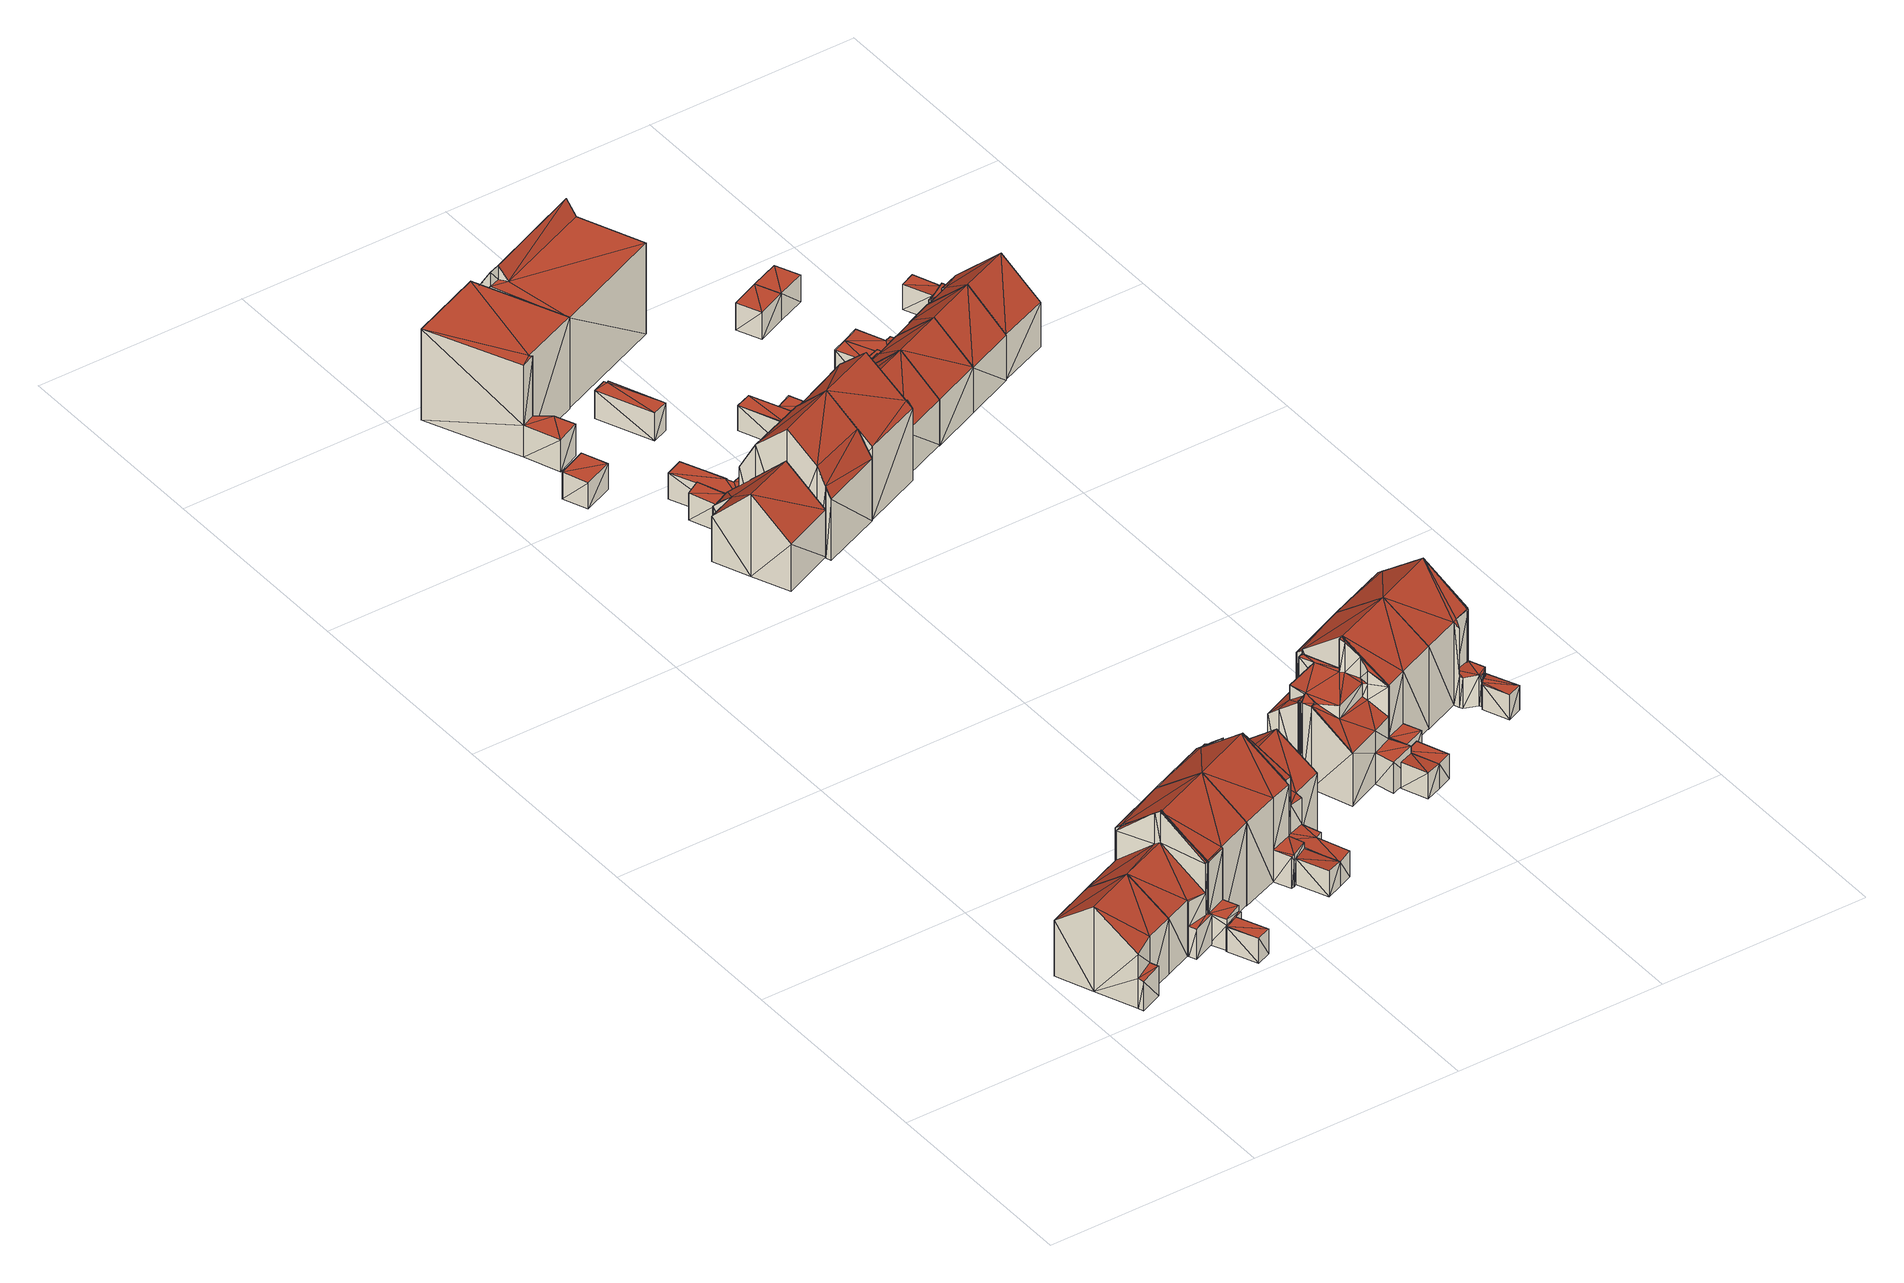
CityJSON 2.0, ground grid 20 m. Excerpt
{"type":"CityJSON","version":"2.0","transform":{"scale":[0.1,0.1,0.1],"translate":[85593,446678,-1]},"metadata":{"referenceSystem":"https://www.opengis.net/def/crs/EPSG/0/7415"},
"CityObjects":{
"building1":{"type":"Building","attributes":{"oorspronkelijk_bouwjaar":1948,"status":"Pand in gebruik","geconstateerd":false,"h_maaiveld":-0.291,"dak_type":"slanted","pw_datum":"2013-12-01","pw_actueel":"yes","pw_bron":"ahn3","reconstructie_methode":"tudelft3d-geoflow","versie_methode":"v21.03.1","kas_warenhuis":false,"ondergronds_type":"above ground","lod11_replace":false,"reconstruction_skipped":false},"geometry":[{"type":"Solid","lod":"2.2","boundaries":[[[[0,1,2]],[[3,2,4]],[[5,4,6]],[[4,2,6]],[[3,0,2]],[[7,0,3]],[[8,0,7]],[[9,7,3]],[[10,9,3]],[[11,0,12]],[[12,0,8]],[[13,4,14]],[[14,4,5]],[[15,6,2]],[[16,15,2]],[[12,8,7]],[[9,12,7]],[[10,3,17]],[[17,3,13]],[[13,3,4]],[[18,16,2]],[[18,2,19]],[[19,2,1]],[[19,1,0]],[[11,19,0]],[[17,13,16]],[[18,17,16]],[[14,5,6]],[[15,14,6]],[[14,15,13]],[[13,15,16]],[[10,11,9]],[[9,11,12]],[[19,11,18]],[[18,10,17]],[[18,11,10]]]],"semantics":{"surfaces":[{"type":"GroundSurface"},{"type":"WallSurface"},{"type":"RoofSurface"}],"values":[[0,0,0,0,0,0,0,1,1,1,1,1,1,1,1,1,1,1,1,1,1,1,1,1,1,1,1,1,1,2,2,2,2,2,2,2]]}}]},
"building2":{"type":"Building","attributes":{"oorspronkelijk_bouwjaar":1948,"status":"Pand in gebruik","geconstateerd":false,"h_maaiveld":-0.271,"dak_type":"slanted","pw_datum":"2013-12-01","pw_actueel":"yes","pw_bron":"ahn3","reconstructie_methode":"tudelft3d-geoflow","versie_methode":"v21.03.1","kas_warenhuis":false,"ondergronds_type":"above ground","lod11_replace":false,"reconstruction_skipped":false},"geometry":[{"type":"Solid","lod":"2.2","boundaries":[[[[8,20,0]],[[0,20,21]],[[21,20,22]],[[23,24,25]],[[23,25,26]],[[25,27,26]],[[0,21,28]],[[0,28,1]],[[24,28,25]],[[28,21,25]],[[29,24,30]],[[30,24,23]],[[31,26,27]],[[32,31,27]],[[33,27,34]],[[34,27,25]],[[34,25,21]],[[35,34,36]],[[36,34,21]],[[11,0,19]],[[19,0,1]],[[19,1,28]],[[37,19,28]],[[37,28,29]],[[38,37,29]],[[29,28,24]],[[39,32,33]],[[33,32,27]],[[38,29,40]],[[40,29,41]],[[42,43,44]],[[45,42,44]],[[46,40,39]],[[39,40,32]],[[32,40,41]],[[45,44,46]],[[46,44,40]],[[30,23,31]],[[31,23,26]],[[47,20,8]],[[12,47,8]],[[12,8,0]],[[11,12,0]],[[36,21,48]],[[48,21,22]],[[48,22,47]],[[49,48,47]],[[47,22,20]],[[49,47,43]],[[42,49,43]],[[35,36,45]],[[40,37,38]],[[19,37,11]],[[44,37,40]],[[44,11,37]],[[11,44,43]],[[12,43,47]],[[12,11,43]],[[41,31,32]],[[29,30,41]],[[41,30,31]],[[34,46,39]],[[33,34,39]],[[45,46,34]],[[35,45,34]],[[45,36,42]],[[42,48,49]],[[42,36,48]]]],"semantics":{"surfaces":[{"type":"GroundSurface"},{"type":"WallSurface"},{"type":"RoofSurface"}],"values":[[0,0,0,0,0,0,0,0,0,0,1,1,1,1,1,1,1,1,1,1,1,1,1,1,1,1,1,1,1,1,1,1,1,1,1,1,1,1,1,1,1,1,1,1,1,1,1,1,1,1,1,2,2,2,2,2,2,2,2,2,2,2,2,2,2,2,2,2]]}}]},
"building3":{"type":"Building","attributes":{"oorspronkelijk_bouwjaar":1948,"status":"Pand in gebruik","geconstateerd":false,"h_maaiveld":-0.426,"dak_type":"slanted","pw_datum":"2013-12-01","pw_actueel":"yes","pw_bron":"ahn3","reconstructie_methode":"tudelft3d-geoflow","versie_methode":"v21.03.1","kas_warenhuis":false,"ondergronds_type":"above ground","lod11_replace":false,"reconstruction_skipped":false},"geometry":[{"type":"Solid","lod":"2.2","boundaries":[[[[50,51,52]],[[53,54,51]],[[55,56,57]],[[57,52,58]],[[59,55,57]],[[58,60,57]],[[61,59,62]],[[56,50,52]],[[50,63,51]],[[59,57,64]],[[62,59,64]],[[57,56,52]],[[65,63,50]],[[63,53,51]],[[66,53,63]],[[67,53,66]],[[68,66,69]],[[67,66,68]],[[70,54,53]],[[71,70,53]],[[72,69,73]],[[73,69,66]],[[74,63,34]],[[34,63,65]],[[34,65,33]],[[33,65,50]],[[75,64,76]],[[76,64,57]],[[77,60,78]],[[78,60,58]],[[73,66,63]],[[74,73,63]],[[79,55,59]],[[80,79,59]],[[80,59,81]],[[81,59,61]],[[81,61,62]],[[82,81,62]],[[82,62,64]],[[75,82,64]],[[33,50,83]],[[84,33,83]],[[83,50,56]],[[85,86,87]],[[87,86,51]],[[51,86,52]],[[83,56,79]],[[88,83,79]],[[79,56,55]],[[89,78,86]],[[86,78,52]],[[52,78,58]],[[90,68,69]],[[72,90,69]],[[71,53,91]],[[91,53,67]],[[91,67,68]],[[90,91,68]],[[87,51,70]],[[70,51,54]],[[84,83,85]],[[85,83,86]],[[88,79,78]],[[89,88,78]],[[76,57,60]],[[77,76,60]],[[86,83,89]],[[89,83,88]],[[74,71,73]],[[73,91,90]],[[73,71,91]],[[73,90,72]],[[84,85,33]],[[71,87,70]],[[33,85,87]],[[33,74,34]],[[74,87,71]],[[33,87,74]],[[76,77,78]],[[76,78,79]],[[76,79,80]],[[75,76,80]],[[82,80,81]],[[75,80,82]]]],"semantics":{"surfaces":[{"type":"GroundSurface"},{"type":"WallSurface"},{"type":"RoofSurface"}],"values":[[0,0,0,0,0,0,0,0,0,0,0,0,0,0,0,0,0,0,1,1,1,1,1,1,1,1,1,1,1,1,1,1,1,1,1,1,1,1,1,1,1,1,1,1,1,1,1,1,1,1,1,1,1,1,1,1,1,1,1,1,1,1,1,1,1,1,2,2,2,2,2,2,2,2,2,2,2,2,2,2,2,2,2,2]]}}]},
"building4":{"type":"Building","attributes":{"oorspronkelijk_bouwjaar":1948,"status":"Pand in gebruik","geconstateerd":false,"h_maaiveld":-0.464,"dak_type":"slanted","pw_datum":"2013-12-01","pw_actueel":"yes","pw_bron":"ahn3","reconstructie_methode":"tudelft3d-geoflow","versie_methode":"v21.03.1","kas_warenhuis":false,"ondergronds_type":"above ground","lod11_replace":false,"reconstruction_skipped":false},"geometry":[{"type":"MultiSurface","lod":"2.2","boundaries":[[[92,93,94]],[[95,94,96]],[[97,92,94]],[[98,99,100]],[[101,98,102]],[[103,98,101]],[[99,104,100]],[[97,94,95]],[[98,105,102]],[[98,100,105]],[[106,95,100]],[[100,96,105]],[[95,96,100]],[[107,98,103]],[[108,107,103]],[[109,94,110]],[[110,94,93]],[[108,103,111]],[[111,103,101]],[[112,96,109]],[[109,96,94]],[[111,101,113]],[[113,101,102]],[[70,106,100]],[[114,70,100]],[[115,100,116]],[[116,100,104]],[[117,99,107]],[[107,99,98]],[[91,97,95]],[[71,91,95]],[[110,93,118]],[[118,93,92]],[[119,113,120]],[[120,113,105]],[[105,113,102]],[[118,92,91]],[[91,92,97]],[[116,104,117]],[[121,116,117]],[[117,104,99]],[[71,95,70]],[[70,95,106]],[[114,115,122]],[[122,115,120]],[[122,120,96]],[[112,122,96]],[[96,120,105]],[[121,117,119]],[[119,117,113]],[[70,114,71]],[[112,114,122]],[[112,71,114]],[[108,111,107]],[[107,113,117]],[[107,111,113]],[[71,112,109]],[[118,109,110]],[[91,71,109]],[[91,109,118]],[[120,121,119]],[[120,115,121]],[[115,116,121]]],"semantics":{"surfaces":[{"type":"GroundSurface"},{"type":"WallSurface"},{"type":"RoofSurface"}],"values":[0,0,0,0,0,0,0,0,0,0,0,0,0,1,1,1,1,1,1,1,1,1,1,1,1,1,1,1,1,1,1,1,1,1,1,1,1,1,1,1,1,1,1,1,1,1,1,1,1,1,2,2,2,2,2,2,2,2,2,2,2,2,2]}}]},
"building5":{"type":"Building","attributes":{"oorspronkelijk_bouwjaar":1948,"status":"Pand in gebruik","geconstateerd":false,"h_maaiveld":-0.47,"dak_type":"slanted","pw_datum":"2013-12-01","pw_actueel":"yes","pw_bron":"ahn3","reconstructie_methode":"tudelft3d-geoflow","versie_methode":"v21.03.1","kas_warenhuis":false,"ondergronds_type":"above ground","lod11_replace":false,"reconstruction_skipped":false},"geometry":[{"type":"Solid","lod":"2.2","boundaries":[[[[94,123,124]],[[123,125,126]],[[124,126,127]],[[126,125,128]],[[96,124,127]],[[129,127,130]],[[123,126,124]],[[96,127,129]],[[129,131,132]],[[96,129,132]],[[133,131,134]],[[132,131,133]],[[132,133,101]],[[135,101,133]],[[136,94,124]],[[137,109,136]],[[136,109,94]],[[138,128,139]],[[139,128,125]],[[140,141,142]],[[112,140,142]],[[112,142,143]],[[143,142,144]],[[144,142,96]],[[144,96,132]],[[145,146,147]],[[147,146,129]],[[129,146,131]],[[148,130,127]],[[149,148,127]],[[137,136,150]],[[150,136,151]],[[139,125,152]],[[152,125,123]],[[153,126,138]],[[138,126,128]],[[149,127,153]],[[153,127,126]],[[154,155,156]],[[156,155,157]],[[150,151,154]],[[154,151,155]],[[158,134,131]],[[146,158,131]],[[147,129,148]],[[148,129,130]],[[159,133,134]],[[158,159,134]],[[160,101,135]],[[161,160,135]],[[156,157,162]],[[162,157,152]],[[162,152,109]],[[109,152,94]],[[94,152,123]],[[144,132,160]],[[160,132,101]],[[161,135,133]],[[159,161,133]],[[136,124,96]],[[142,136,96]],[[163,164,146]],[[145,163,146]],[[165,163,141]],[[140,165,141]],[[143,144,163]],[[165,143,163]],[[163,144,164]],[[160,161,159]],[[146,159,158]],[[144,160,159]],[[164,159,146]],[[144,159,164]],[[154,156,109]],[[154,109,137]],[[109,156,162]],[[137,150,154]],[[139,152,153]],[[142,141,136]],[[151,141,149]],[[153,151,149]],[[139,153,138]],[[152,157,155]],[[152,155,153]],[[151,136,141]],[[155,151,153]],[[165,140,143]],[[143,140,112]],[[147,163,145]],[[149,147,148]],[[149,141,147]],[[147,141,163]]]],"semantics":{"surfaces":[{"type":"GroundSurface"},{"type":"WallSurface"},{"type":"RoofSurface"}],"values":[[0,0,0,0,0,0,0,0,0,0,0,0,0,0,1,1,1,1,1,1,1,1,1,1,1,1,1,1,1,1,1,1,1,1,1,1,1,1,1,1,1,1,1,1,1,1,1,1,1,1,1,1,1,1,1,1,1,1,1,1,1,1,1,1,1,1,1,1,2,2,2,2,2,2,2,2,2,2,2,2,2,2,2,2,2,2,2,2,2,2,2,2]]}}]},
"building6":{"type":"Building","attributes":{"oorspronkelijk_bouwjaar":1928,"status":"Pand in gebruik","geconstateerd":false,"h_maaiveld":-0.331,"dak_type":"single horizontal","pw_datum":"2013-12-01","pw_actueel":"yes","pw_bron":"ahn3","reconstructie_methode":"tudelft3d-geoflow","versie_methode":"v21.03.1","kas_warenhuis":false,"ondergronds_type":"above ground","lod11_replace":false,"reconstruction_skipped":false},"geometry":[{"type":"Solid","lod":"2.2","boundaries":[[[[166,167,168]],[[169,166,168]],[[170,167,166]],[[171,170,166]],[[172,169,173]],[[173,169,168]],[[171,166,172]],[[172,166,169]],[[173,168,167]],[[170,173,167]],[[173,170,171]],[[172,173,171]]]],"semantics":{"surfaces":[{"type":"GroundSurface"},{"type":"WallSurface"},{"type":"RoofSurface"}],"values":[[0,0,1,1,1,1,1,1,1,1,2,2]]}}]},
"building7":{"type":"Building","attributes":{"oorspronkelijk_bouwjaar":1935,"status":"Pand in gebruik","geconstateerd":false,"h_maaiveld":-0.386,"dak_type":"slanted","pw_datum":"2013-12-01","pw_actueel":"yes","pw_bron":"ahn3","reconstructie_methode":"tudelft3d-geoflow","versie_methode":"v21.03.1","kas_warenhuis":false,"ondergronds_type":"above ground","lod11_replace":false,"reconstruction_skipped":false},"geometry":[{"type":"Solid","lod":"2.2","boundaries":[[[[174,175,176]],[[177,178,179]],[[180,178,175]],[[176,178,181]],[[182,183,175]],[[182,175,174]],[[175,178,176]],[[180,179,178]],[[184,185,180]],[[185,179,180]],[[186,178,177]],[[187,186,177]],[[188,189,190]],[[190,189,176]],[[176,189,174]],[[190,176,181]],[[191,190,181]],[[191,181,178]],[[186,191,178]],[[187,177,179]],[[192,187,179]],[[193,180,194]],[[194,180,195]],[[195,180,175]],[[196,185,184]],[[197,196,184]],[[197,184,180]],[[193,197,180]],[[198,183,182]],[[199,198,182]],[[199,182,189]],[[189,182,174]],[[194,195,189]],[[188,194,189]],[[195,175,183]],[[198,195,183]],[[192,179,196]],[[196,179,185]],[[192,196,197]],[[193,192,197]],[[192,193,186]],[[187,192,186]],[[188,190,194]],[[190,186,194]],[[186,193,194]],[[191,186,190]],[[189,195,199]],[[199,195,198]]]],"semantics":{"surfaces":[{"type":"GroundSurface"},{"type":"WallSurface"},{"type":"RoofSurface"}],"values":[[0,0,0,0,0,0,0,0,0,0,1,1,1,1,1,1,1,1,1,1,1,1,1,1,1,1,1,1,1,1,1,1,1,1,1,1,1,1,2,2,2,2,2,2,2,2,2,2]]}}]},
"building8":{"type":"Building","attributes":{"oorspronkelijk_bouwjaar":1928,"status":"Pand in gebruik","geconstateerd":false,"h_maaiveld":-0.162,"dak_type":"multiple horizontal","pw_datum":"2013-12-01","pw_actueel":"yes","pw_bron":"ahn3","reconstructie_methode":"tudelft3d-geoflow","versie_methode":"v21.03.1","kas_warenhuis":false,"ondergronds_type":"above ground","lod11_replace":false,"reconstruction_skipped":false},"geometry":[{"type":"Solid","lod":"2.2","boundaries":[[[[200,201,202]],[[203,202,204]],[[203,200,202]],[[205,206,207]],[[206,204,207]],[[204,208,207]],[[204,202,208]],[[209,204,210]],[[210,204,206]],[[210,206,211]],[[211,206,205]],[[211,205,207]],[[212,211,207]],[[212,207,208]],[[213,212,208]],[[214,200,203]],[[215,214,203]],[[216,213,217]],[[217,213,202]],[[202,213,208]],[[217,202,218]],[[218,202,201]],[[209,203,204]],[[219,215,209]],[[209,215,203]],[[218,201,214]],[[214,201,200]],[[219,209,216]],[[216,209,213]],[[213,209,212]],[[212,210,211]],[[212,209,210]],[[219,216,217]],[[219,217,215]],[[214,217,218]],[[214,215,217]]]],"semantics":{"surfaces":[{"type":"GroundSurface"},{"type":"WallSurface"},{"type":"RoofSurface"}],"values":[[0,0,0,0,0,0,0,1,1,1,1,1,1,1,1,1,1,1,1,1,1,1,1,1,1,1,1,1,1,2,2,2,2,2,2,2]]}}]},
"building9":{"type":"Building","attributes":{"oorspronkelijk_bouwjaar":1935,"status":"Pand in gebruik","geconstateerd":false,"h_maaiveld":-0.377,"dak_type":"slanted","pw_datum":"2013-12-01","pw_actueel":"yes","pw_bron":"ahn3","reconstructie_methode":"tudelft3d-geoflow","versie_methode":"v21.03.1","kas_warenhuis":false,"ondergronds_type":"above ground","lod11_replace":false,"reconstruction_skipped":false},"geometry":[{"type":"Solid","lod":"2.2","boundaries":[[[[220,221,222]],[[223,184,224]],[[225,226,227]],[[220,228,229]],[[230,229,231]],[[220,222,228]],[[228,232,229]],[[222,226,228]],[[229,232,231]],[[226,233,228]],[[234,233,226]],[[225,235,226]],[[235,234,226]],[[236,234,235]],[[236,235,237]],[[236,237,184]],[[237,238,184]],[[238,224,184]],[[239,223,240]],[[240,223,224]],[[241,226,242]],[[243,241,242]],[[242,226,222]],[[244,221,245]],[[245,221,220]],[[245,220,246]],[[246,220,229]],[[246,229,230]],[[247,246,230]],[[248,236,249]],[[249,236,184]],[[249,184,239]],[[239,184,223]],[[250,235,251]],[[251,235,225]],[[252,232,228]],[[253,252,228]],[[247,230,254]],[[254,230,231]],[[255,234,248]],[[248,234,236]],[[256,237,235]],[[250,256,235]],[[257,253,233]],[[258,257,233]],[[233,253,228]],[[251,225,259]],[[259,225,227]],[[258,233,234]],[[255,258,234]],[[259,227,226]],[[241,259,226]],[[260,238,237]],[[256,260,237]],[[242,222,244]],[[244,222,221]],[[240,224,238]],[[260,240,238]],[[254,231,252]],[[252,231,232]],[[243,242,253]],[[257,243,253]],[[240,260,249]],[[239,240,249]],[[249,260,256]],[[248,249,256]],[[248,256,250]],[[255,248,250]],[[255,250,258]],[[258,250,251]],[[245,242,244]],[[252,246,254]],[[246,253,245]],[[245,253,242]],[[252,253,246]],[[254,246,247]],[[243,257,241]],[[241,258,251]],[[241,257,258]],[[241,251,259]]]],"semantics":{"surfaces":[{"type":"GroundSurface"},{"type":"WallSurface"},{"type":"RoofSurface"}],"values":[[0,0,0,0,0,0,0,0,0,0,0,0,0,0,0,0,0,0,1,1,1,1,1,1,1,1,1,1,1,1,1,1,1,1,1,1,1,1,1,1,1,1,1,1,1,1,1,1,1,1,1,1,1,1,1,1,1,1,1,1,1,1,2,2,2,2,2,2,2,2,2,2,2,2,2,2,2,2,2,2]]}}]},
"building10":{"type":"Building","attributes":{"oorspronkelijk_bouwjaar":1948,"status":"Pand in gebruik","geconstateerd":false,"h_maaiveld":-0.426,"dak_type":"slanted","pw_datum":"2013-12-01","pw_actueel":"yes","pw_bron":"ahn3","reconstructie_methode":"tudelft3d-geoflow","versie_methode":"v21.03.1","kas_warenhuis":false,"ondergronds_type":"above ground","lod11_replace":false,"reconstruction_skipped":false},"geometry":[{"type":"Solid","lod":"2.2","boundaries":[[[[261,262,263]],[[264,265,266]],[[267,265,268]],[[269,270,271]],[[272,261,263]],[[263,273,267]],[[272,263,267]],[[274,273,263]],[[275,276,270]],[[273,275,267]],[[275,270,269]],[[267,275,269]],[[267,269,265]],[[269,266,265]],[[277,278,269]],[[279,268,280]],[[281,279,280]],[[280,268,265]],[[282,264,266]],[[283,282,266]],[[284,267,268]],[[279,284,268]],[[281,280,285]],[[286,281,285]],[[287,261,272]],[[288,287,272]],[[289,290,278]],[[277,289,278]],[[291,292,293]],[[293,292,294]],[[295,296,297]],[[297,273,274]],[[297,296,273]],[[280,265,282]],[[282,265,264]],[[298,299,290]],[[289,298,290]],[[300,262,261]],[[287,300,261]],[[301,274,263]],[[302,297,301]],[[301,297,274]],[[303,304,305]],[[305,306,307]],[[305,304,306]],[[305,307,308]],[[308,307,288]],[[288,307,309]],[[310,311,304]],[[304,311,306]],[[312,313,303]],[[303,313,304]],[[293,294,312]],[[312,294,313]],[[284,288,267]],[[314,308,284]],[[267,288,272]],[[284,308,288]],[[315,270,316]],[[316,270,276]],[[316,276,317]],[[317,276,275]],[[318,319,320]],[[321,322,320]],[[319,318,310]],[[310,318,311]],[[286,285,298]],[[298,285,299]],[[314,284,291]],[[291,284,292]],[[302,301,309]],[[307,302,309]],[[322,321,295]],[[295,321,296]],[[301,263,300]],[[300,263,262]],[[283,266,269]],[[278,283,269]],[[277,269,323]],[[323,269,271]],[[323,271,315]],[[315,271,270]],[[317,275,296]],[[296,275,273]],[[308,314,312]],[[305,308,303]],[[303,308,312]],[[293,314,291]],[[312,314,293]],[[299,278,290]],[[283,278,299]],[[283,299,282]],[[280,299,285]],[[282,299,280]],[[295,320,322]],[[318,297,302]],[[295,318,320]],[[297,318,295]],[[302,306,318]],[[306,311,318]],[[307,306,302]],[[319,310,294]],[[316,317,315]],[[321,317,296]],[[298,289,286]],[[289,319,292]],[[321,289,317]],[[294,310,313]],[[292,319,294]],[[286,279,281]],[[313,310,304]],[[320,319,289]],[[292,286,289]],[[284,279,286]],[[317,289,315]],[[286,292,284]],[[320,289,321]],[[277,323,315]],[[289,277,315]],[[287,288,309]],[[300,287,301]],[[301,287,309]]]],"semantics":{"surfaces":[{"type":"GroundSurface"},{"type":"WallSurface"},{"type":"RoofSurface"}],"values":[[0,0,0,0,0,0,0,0,0,0,0,0,0,0,1,1,1,1,1,1,1,1,1,1,1,1,1,1,1,1,1,1,1,1,1,1,1,1,1,1,1,1,1,1,1,1,1,1,1,1,1,1,1,1,1,1,1,1,1,1,1,1,1,1,1,1,1,1,1,1,1,1,1,1,1,1,1,1,1,1,1,1,1,1,2,2,2,2,2,2,2,2,2,2,2,2,2,2,2,2,2,2,2,2,2,2,2,2,2,2,2,2,2,2,2,2,2,2,2,2,2,2]]}}]},
"building11":{"type":"Building","attributes":{"oorspronkelijk_bouwjaar":1928,"status":"Pand in gebruik","geconstateerd":false,"h_maaiveld":-0.295,"dak_type":"single horizontal","pw_datum":"2013-12-01","pw_actueel":"yes","pw_bron":"ahn3","reconstructie_methode":"tudelft3d-geoflow","versie_methode":"v21.03.1","kas_warenhuis":false,"ondergronds_type":"above ground","lod11_replace":false,"reconstruction_skipped":false},"geometry":[{"type":"Solid","lod":"2.2","boundaries":[[[[324,325,326]],[[327,326,328]],[[329,324,326]],[[329,326,327]],[[330,327,331]],[[331,327,328]],[[332,324,329]],[[333,332,329]],[[334,325,324]],[[332,334,324]],[[331,328,335]],[[335,328,326]],[[335,326,334]],[[334,326,325]],[[333,329,330]],[[330,329,327]],[[335,330,331]],[[332,335,334]],[[332,333,335]],[[335,333,330]]]],"semantics":{"surfaces":[{"type":"GroundSurface"},{"type":"WallSurface"},{"type":"RoofSurface"}],"values":[[0,0,0,0,1,1,1,1,1,1,1,1,1,1,1,1,2,2,2,2]]}}]},
"building12":{"type":"Building","attributes":{"oorspronkelijk_bouwjaar":1948,"status":"Pand in gebruik","geconstateerd":false,"h_maaiveld":-0.524,"dak_type":"single horizontal","pw_datum":"2013-12-01","pw_actueel":"yes","pw_bron":"ahn3","reconstructie_methode":"tudelft3d-geoflow","versie_methode":"v21.03.1","kas_warenhuis":false,"ondergronds_type":"above ground","lod11_replace":false,"reconstruction_skipped":false},"geometry":[{"type":"Solid","lod":"2.2","boundaries":[[[[336,337,338]],[[338,337,339]],[[340,336,341]],[[341,336,338]],[[342,339,337]],[[343,342,337]],[[343,337,336]],[[340,343,336]],[[341,338,342]],[[342,338,339]],[[341,342,343]],[[340,341,343]]]],"semantics":{"surfaces":[{"type":"GroundSurface"},{"type":"WallSurface"},{"type":"RoofSurface"}],"values":[[0,0,1,1,1,1,1,1,1,1,2,2]]}}]},
"building13":{"type":"Building","attributes":{"oorspronkelijk_bouwjaar":1948,"status":"Pand in gebruik","geconstateerd":false,"h_maaiveld":-0.508,"dak_type":"single horizontal","pw_datum":"2013-12-01","pw_actueel":"yes","pw_bron":"ahn3","reconstructie_methode":"tudelft3d-geoflow","versie_methode":"v21.03.1","kas_warenhuis":false,"ondergronds_type":"above ground","lod11_replace":false,"reconstruction_skipped":false},"geometry":[{"type":"Solid","lod":"2.2","boundaries":[[[[339,344,345]],[[345,344,346]],[[347,344,342]],[[342,344,339]],[[348,345,346]],[[349,348,346]],[[349,346,347]],[[347,346,344]],[[342,339,345]],[[348,342,345]],[[342,348,347]],[[347,348,349]]]],"semantics":{"surfaces":[{"type":"GroundSurface"},{"type":"WallSurface"},{"type":"RoofSurface"}],"values":[[0,0,1,1,1,1,1,1,1,1,2,2]]}}]},
"building14":{"type":"Building","attributes":{"oorspronkelijk_bouwjaar":1948,"status":"Pand in gebruik","geconstateerd":false,"h_maaiveld":-0.329,"dak_type":"slanted","pw_datum":"2013-12-01","pw_actueel":"yes","pw_bron":"ahn3","reconstructie_methode":"tudelft3d-geoflow","versie_methode":"v21.03.1","kas_warenhuis":false,"ondergronds_type":"above ground","lod11_replace":false,"reconstruction_skipped":false},"geometry":[{"type":"Solid","lod":"2.2","boundaries":[[[[350,351,352]],[[353,354,355]],[[356,350,352]],[[357,354,353]],[[358,359,353]],[[358,353,360]],[[357,353,359]],[[352,351,354]],[[357,352,354]],[[361,356,362]],[[362,356,352]],[[363,360,364]],[[364,360,353]],[[365,355,354]],[[366,365,354]],[[367,359,358]],[[368,367,358]],[[362,352,357]],[[369,362,357]],[[369,357,370]],[[370,357,367]],[[367,357,359]],[[371,364,353]],[[372,351,373]],[[373,351,350]],[[371,353,355]],[[365,371,355]],[[370,367,371]],[[371,367,364]],[[368,358,363]],[[363,358,360]],[[373,350,356]],[[361,373,356]],[[366,354,372]],[[372,354,351]],[[368,363,367]],[[367,363,364]],[[366,372,362]],[[369,366,362]],[[361,362,373]],[[362,372,373]],[[366,371,365]],[[369,370,371]],[[369,371,366]]]],"semantics":{"surfaces":[{"type":"GroundSurface"},{"type":"WallSurface"},{"type":"RoofSurface"}],"values":[[0,0,0,0,0,0,0,0,0,1,1,1,1,1,1,1,1,1,1,1,1,1,1,1,1,1,1,1,1,1,1,1,1,1,1,2,2,2,2,2,2,2,2,2]]}}]},
"building15":{"type":"Building","attributes":{"oorspronkelijk_bouwjaar":1933,"status":"Pand in gebruik","geconstateerd":false,"h_maaiveld":-0.069,"dak_type":"slanted","pw_datum":"2013-12-01","pw_actueel":"yes","pw_bron":"ahn3","reconstructie_methode":"tudelft3d-geoflow","versie_methode":"v21.03.1","kas_warenhuis":false,"ondergronds_type":"above ground","lod11_replace":false,"reconstruction_skipped":false},"geometry":[{"type":"Solid","lod":"2.2","boundaries":[[[[374,375,376]],[[376,377,378]],[[376,375,377]],[[379,378,380]],[[376,378,379]],[[381,376,382]],[[382,376,379]],[[383,384,385]],[[386,378,377]],[[387,386,377]],[[388,380,378]],[[386,388,378]],[[389,374,376]],[[390,389,381]],[[381,389,376]],[[387,377,391]],[[391,377,375]],[[390,381,384]],[[383,390,384]],[[382,379,380]],[[388,382,380]],[[391,375,389]],[[389,375,374]],[[385,386,387]],[[383,385,387]],[[384,381,385]],[[385,382,388]],[[385,381,382]],[[385,388,386]],[[387,391,383]],[[383,389,390]],[[383,391,389]]]],"semantics":{"surfaces":[{"type":"GroundSurface"},{"type":"WallSurface"},{"type":"RoofSurface"}],"values":[[0,0,0,0,0,1,1,1,1,1,1,1,1,1,1,1,1,1,1,1,1,1,1,2,2,2,2,2,2,2,2,2]]}}]},
"building16":{"type":"Building","attributes":{"oorspronkelijk_bouwjaar":1935,"status":"Pand in gebruik","geconstateerd":false,"h_maaiveld":-0.285,"dak_type":"slanted","pw_datum":"2013-12-01","pw_actueel":"yes","pw_bron":"ahn3","reconstructie_methode":"tudelft3d-geoflow","versie_methode":"v21.03.1","kas_warenhuis":false,"ondergronds_type":"above ground","lod11_replace":false,"reconstruction_skipped":false},"geometry":[{"type":"Solid","lod":"2.2","boundaries":[[[[392,393,394]],[[395,393,392]],[[396,392,397]],[[397,392,398]],[[399,398,400]],[[397,398,399]],[[396,401,392]],[[397,402,403]],[[402,404,405]],[[402,405,403]],[[399,402,397]],[[401,395,392]],[[406,395,401]],[[407,395,406]],[[408,406,409]],[[407,406,408]],[[410,409,406]],[[411,410,406]],[[412,404,413]],[[413,404,402]],[[413,402,399]],[[414,413,399]],[[250,395,415]],[[415,395,407]],[[416,397,417]],[[417,397,403]],[[418,393,395]],[[250,418,395]],[[419,401,420]],[[420,401,396]],[[420,396,421]],[[421,396,416]],[[416,396,397]],[[422,405,404]],[[412,422,404]],[[414,399,400]],[[423,414,400]],[[423,400,398]],[[424,423,398]],[[425,424,426]],[[426,424,392]],[[392,424,398]],[[421,416,424]],[[425,421,424]],[[427,408,409]],[[410,427,409]],[[411,406,401]],[[419,411,401]],[[415,407,427]],[[427,407,408]],[[417,403,405]],[[422,417,405]],[[426,392,428]],[[428,392,394]],[[428,394,393]],[[418,428,393]],[[411,427,410]],[[250,411,419]],[[250,415,411]],[[411,415,427]],[[428,418,426]],[[426,420,421]],[[426,418,420]],[[426,421,425]],[[424,416,414]],[[423,424,414]],[[422,412,413]],[[413,416,417]],[[422,413,417]],[[414,416,413]],[[419,420,250]],[[250,420,418]]]],"semantics":{"surfaces":[{"type":"GroundSurface"},{"type":"WallSurface"},{"type":"RoofSurface"}],"values":[[0,0,0,0,0,0,0,0,0,0,0,0,0,0,0,0,1,1,1,1,1,1,1,1,1,1,1,1,1,1,1,1,1,1,1,1,1,1,1,1,1,1,1,1,1,1,1,1,1,1,1,1,1,1,1,1,2,2,2,2,2,2,2,2,2,2,2,2,2,2,2,2]]}}]},
"building17":{"type":"Building","attributes":{"oorspronkelijk_bouwjaar":1935,"status":"Pand in gebruik","geconstateerd":false,"h_maaiveld":-0.247,"dak_type":"slanted","pw_datum":"2013-12-01","pw_actueel":"yes","pw_bron":"ahn3","reconstructie_methode":"tudelft3d-geoflow","versie_methode":"v21.03.1","kas_warenhuis":false,"ondergronds_type":"above ground","lod11_replace":false,"reconstruction_skipped":false},"geometry":[{"type":"Solid","lod":"2.2","boundaries":[[[[429,430,431]],[[429,431,432]],[[433,434,435]],[[429,432,436]],[[437,432,438]],[[436,432,437]],[[439,429,436]],[[433,429,439]],[[440,435,434]],[[429,441,442]],[[441,429,433]],[[435,441,433]],[[443,430,429]],[[444,443,429]],[[444,429,445]],[[445,429,442]],[[445,442,441]],[[446,445,441]],[[446,441,447]],[[447,441,435]],[[448,436,449]],[[449,436,437]],[[450,438,432]],[[451,450,432]],[[452,439,436]],[[448,452,436]],[[451,432,453]],[[454,451,453]],[[453,432,431]],[[449,437,438]],[[450,449,438]],[[455,433,439]],[[456,455,452]],[[452,455,439]],[[454,453,457]],[[456,452,457]],[[453,431,443]],[[443,431,430]],[[455,434,433]],[[458,459,455]],[[455,459,434]],[[460,447,461]],[[461,447,440]],[[440,447,435]],[[461,440,459]],[[459,440,434]],[[458,455,460]],[[460,455,447]],[[449,450,451]],[[448,449,451]],[[454,457,451]],[[451,457,448]],[[448,457,452]],[[458,460,459]],[[459,460,461]],[[447,455,446]],[[456,457,444]],[[443,444,453]],[[444,455,456]],[[453,444,457]],[[445,446,444]],[[446,455,444]]]],"semantics":{"surfaces":[{"type":"GroundSurface"},{"type":"WallSurface"},{"type":"RoofSurface"}],"values":[[0,0,0,0,0,0,0,0,0,0,0,0,1,1,1,1,1,1,1,1,1,1,1,1,1,1,1,1,1,1,1,1,1,1,1,1,1,1,1,1,1,1,1,1,1,1,1,1,2,2,2,2,2,2,2,2,2,2,2,2,2,2]]}}]},
"building18":{"type":"Building","attributes":{"oorspronkelijk_bouwjaar":1948,"status":"Pand in gebruik","geconstateerd":false,"h_maaiveld":-0.381,"dak_type":"slanted","pw_datum":"2013-12-01","pw_actueel":"yes","pw_bron":"ahn3","reconstructie_methode":"tudelft3d-geoflow","versie_methode":"v21.03.1","kas_warenhuis":false,"ondergronds_type":"above ground","lod11_replace":false,"reconstruction_skipped":false},"geometry":[{"type":"Solid","lod":"2.2","boundaries":[[[[462,463,464]],[[465,462,466]],[[465,467,462]],[[462,467,463]],[[468,466,469]],[[470,471,472]],[[473,474,470]],[[475,476,477]],[[476,478,477]],[[479,480,475]],[[474,471,470]],[[465,472,481]],[[475,477,479]],[[479,482,474]],[[479,477,482]],[[479,474,473]],[[474,483,471]],[[468,470,472]],[[472,465,466]],[[468,472,466]],[[484,479,485]],[[485,479,473]],[[486,462,464]],[[487,486,464]],[[488,466,486]],[[486,466,462]],[[489,472,490]],[[491,489,490]],[[490,472,471]],[[492,469,466]],[[488,492,466]],[[491,490,493]],[[494,491,493]],[[495,463,372]],[[372,463,467]],[[496,468,469]],[[492,496,469]],[[497,474,498]],[[499,497,498]],[[498,474,482]],[[372,467,465]],[[366,372,465]],[[487,464,495]],[[495,464,463]],[[365,481,472]],[[489,365,472]],[[490,471,500]],[[500,471,483]],[[500,483,497]],[[497,483,474]],[[498,482,477]],[[501,498,477]],[[501,477,478]],[[502,501,478]],[[499,498,503]],[[503,498,504]],[[503,504,505]],[[505,504,485]],[[505,485,506]],[[506,485,470]],[[470,485,473]],[[507,480,479]],[[484,507,479]],[[508,475,507]],[[507,475,480]],[[366,465,365]],[[365,465,481]],[[494,493,509]],[[509,493,506]],[[509,506,496]],[[496,506,468]],[[468,506,470]],[[510,476,508]],[[508,476,475]],[[502,478,476]],[[510,502,476]],[[366,488,486]],[[495,486,487]],[[372,366,486]],[[372,486,495]],[[504,507,484]],[[504,484,485]],[[504,508,507]],[[501,508,504]],[[510,508,501]],[[510,501,502]],[[501,504,498]],[[499,503,497]],[[497,505,506]],[[497,503,505]],[[500,493,490]],[[497,506,493]],[[500,497,493]],[[492,488,496]],[[491,494,489]],[[489,494,488]],[[489,366,365]],[[496,494,509]],[[488,494,496]],[[366,489,488]]]],"semantics":{"surfaces":[{"type":"GroundSurface"},{"type":"WallSurface"},{"type":"RoofSurface"}],"values":[[0,0,0,0,0,0,0,0,0,0,0,0,0,0,0,0,0,0,0,0,1,1,1,1,1,1,1,1,1,1,1,1,1,1,1,1,1,1,1,1,1,1,1,1,1,1,1,1,1,1,1,1,1,1,1,1,1,1,1,1,1,1,1,1,1,1,1,1,1,1,1,1,1,1,1,1,2,2,2,2,2,2,2,2,2,2,2,2,2,2,2,2,2,2,2,2,2,2,2,2]]}}]},
"building19":{"type":"Building","attributes":{"oorspronkelijk_bouwjaar":1935,"status":"Pand in gebruik","geconstateerd":false,"h_maaiveld":-0.283,"dak_type":"slanted","pw_datum":"2013-12-01","pw_actueel":"yes","pw_bron":"ahn3","reconstructie_methode":"tudelft3d-geoflow","versie_methode":"v21.03.1","kas_warenhuis":false,"ondergronds_type":"above ground","lod11_replace":false,"reconstruction_skipped":false},"geometry":[{"type":"MultiSurface","lod":"2.2","boundaries":[[[511,512,513]],[[514,515,516]],[[517,518,512]],[[519,515,513]],[[520,518,517]],[[517,511,521]],[[520,517,522]],[[517,512,511]],[[512,523,513]],[[523,519,513]],[[519,516,515]],[[524,516,519]],[[525,516,524]],[[526,513,527]],[[527,513,515]],[[528,520,522]],[[529,528,522]],[[530,519,531]],[[532,530,531]],[[531,519,523]],[[450,525,533]],[[533,525,524]],[[534,517,535]],[[535,517,521]],[[535,521,536]],[[536,521,511]],[[537,512,518]],[[538,539,537]],[[537,539,512]],[[540,514,516]],[[451,540,516]],[[532,531,541]],[[542,532,541]],[[531,523,539]],[[539,523,512]],[[538,537,534]],[[534,537,543]],[[529,522,517]],[[543,529,517]],[[537,518,528]],[[528,518,520]],[[533,524,519]],[[530,533,519]],[[544,527,540]],[[540,527,514]],[[514,527,515]],[[542,541,544]],[[544,541,527]],[[536,511,513]],[[526,536,513]],[[451,516,450]],[[450,516,525]],[[451,450,533]],[[530,451,533]],[[542,530,532]],[[540,542,544]],[[540,451,542]],[[542,451,530]],[[537,528,543]],[[543,528,529]],[[539,536,526]],[[541,526,527]],[[531,539,526]],[[531,526,541]],[[538,534,539]],[[539,534,536]],[[536,534,535]]],"semantics":{"surfaces":[{"type":"GroundSurface"},{"type":"WallSurface"},{"type":"RoofSurface"}],"values":[0,0,0,0,0,0,0,0,0,0,0,0,0,1,1,1,1,1,1,1,1,1,1,1,1,1,1,1,1,1,1,1,1,1,1,1,1,1,1,1,1,1,1,1,1,1,1,1,1,1,1,1,2,2,2,2,2,2,2,2,2,2,2,2,2,2,2]}}]},
"building20":{"type":"Building","attributes":{"oorspronkelijk_bouwjaar":1928,"status":"Pand in gebruik","geconstateerd":false,"h_maaiveld":-0.325,"dak_type":"single horizontal","pw_datum":"2013-12-01","pw_actueel":"yes","pw_bron":"ahn3","reconstructie_methode":"tudelft3d-geoflow","versie_methode":"v21.03.1","kas_warenhuis":false,"ondergronds_type":"above ground","lod11_replace":false,"reconstruction_skipped":false},"geometry":[{"type":"Solid","lod":"2.2","boundaries":[[[[545,546,547]],[[548,545,547]],[[549,547,546]],[[550,549,546]],[[550,546,551]],[[551,546,545]],[[551,545,552]],[[552,545,548]],[[552,548,547]],[[549,552,547]],[[552,549,551]],[[551,549,550]]]],"semantics":{"surfaces":[{"type":"GroundSurface"},{"type":"WallSurface"},{"type":"RoofSurface"}],"values":[[0,0,1,1,1,1,1,1,1,1,2,2]]}}]},
"building21":{"type":"Building","attributes":{"oorspronkelijk_bouwjaar":1928,"status":"Pand in gebruik","geconstateerd":false,"h_maaiveld":-0.319,"dak_type":"single horizontal","pw_datum":"2013-12-01","pw_actueel":"yes","pw_bron":"ahn3","reconstructie_methode":"tudelft3d-geoflow","versie_methode":"v21.03.1","kas_warenhuis":false,"ondergronds_type":"above ground","lod11_replace":false,"reconstruction_skipped":false},"geometry":[{"type":"Solid","lod":"2.2","boundaries":[[[[547,553,548]],[[548,553,554]],[[555,554,553]],[[556,555,553]],[[549,547,552]],[[552,547,548]],[[556,553,549]],[[549,553,547]],[[552,548,554]],[[555,552,554]],[[549,552,556]],[[556,552,555]]]],"semantics":{"surfaces":[{"type":"GroundSurface"},{"type":"WallSurface"},{"type":"RoofSurface"}],"values":[[0,0,1,1,1,1,1,1,1,1,2,2]]}}]},
"building22":{"type":"Building","attributes":{"oorspronkelijk_bouwjaar":1935,"status":"Pand in gebruik","geconstateerd":false,"h_maaiveld":-0.272,"dak_type":"slanted","pw_datum":"2013-12-01","pw_actueel":"yes","pw_bron":"ahn3","reconstructie_methode":"tudelft3d-geoflow","versie_methode":"v21.03.1","kas_warenhuis":false,"ondergronds_type":"above ground","lod11_replace":false,"reconstruction_skipped":false},"geometry":[{"type":"Solid","lod":"2.2","boundaries":[[[[520,557,558]],[[559,558,560]],[[512,520,558]],[[561,562,519]],[[512,558,559]],[[512,559,562]],[[524,519,563]],[[563,564,565]],[[519,564,563]],[[524,563,566]],[[519,562,564]],[[512,562,561]],[[567,564,562]],[[568,567,562]],[[569,560,570]],[[570,560,558]],[[570,558,571]],[[571,558,557]],[[571,557,528]],[[528,557,520]],[[567,565,564]],[[572,573,567]],[[567,573,565]],[[539,574,575]],[[575,574,561]],[[561,574,512]],[[528,520,512]],[[574,528,512]],[[576,559,569]],[[569,559,560]],[[577,576,539]],[[539,576,574]],[[578,563,573]],[[573,563,565]],[[568,562,576]],[[577,568,576]],[[576,562,559]],[[579,524,566]],[[580,579,566]],[[530,519,579]],[[579,519,524]],[[580,566,563]],[[578,580,563]],[[572,567,581]],[[582,572,581]],[[583,575,530]],[[530,575,519]],[[519,575,561]],[[582,581,575]],[[583,582,575]],[[570,576,569]],[[528,570,571]],[[528,574,570]],[[570,574,576]],[[580,578,579]],[[579,578,530]],[[582,583,530]],[[582,530,578]],[[582,573,572]],[[582,578,573]],[[568,581,567]],[[539,568,577]],[[539,575,568]],[[568,575,581]]]],"semantics":{"surfaces":[{"type":"GroundSurface"},{"type":"WallSurface"},{"type":"RoofSurface"}],"values":[[0,0,0,0,0,0,0,0,0,0,0,0,1,1,1,1,1,1,1,1,1,1,1,1,1,1,1,1,1,1,1,1,1,1,1,1,1,1,1,1,1,1,1,1,1,1,1,1,1,1,2,2,2,2,2,2,2,2,2,2,2,2,2,2]]}}]},
"building23":{"type":"Building","attributes":{"oorspronkelijk_bouwjaar":1935,"status":"Pand in gebruik","geconstateerd":false,"h_maaiveld":-0.243,"dak_type":"slanted","pw_datum":"2013-12-01","pw_actueel":"yes","pw_bron":"ahn3","reconstructie_methode":"tudelft3d-geoflow","versie_methode":"v21.03.1","kas_warenhuis":false,"ondergronds_type":"above ground","lod11_replace":false,"reconstruction_skipped":false},"geometry":[{"type":"Solid","lod":"2.2","boundaries":[[[[584,585,586]],[[587,588,589]],[[590,588,591]],[[591,588,592]],[[593,594,586]],[[595,592,596]],[[592,588,596]],[[591,594,590]],[[597,594,591]],[[584,586,597]],[[594,597,586]],[[589,588,590]],[[598,599,600]],[[600,599,594]],[[594,599,590]],[[601,588,587]],[[602,601,587]],[[602,587,603]],[[603,587,589]],[[600,594,593]],[[604,600,593]],[[605,585,606]],[[606,585,584]],[[606,584,597]],[[607,606,597]],[[608,596,601]],[[601,596,588]],[[609,592,595]],[[610,609,595]],[[611,603,599]],[[599,603,590]],[[590,603,589]],[[604,593,586]],[[578,604,586]],[[607,597,612]],[[612,597,613]],[[613,597,591]],[[610,595,596]],[[608,610,596]],[[614,609,603]],[[611,614,603]],[[612,613,599]],[[598,612,599]],[[613,591,609]],[[614,613,609]],[[609,591,592]],[[578,586,605]],[[605,586,585]],[[606,607,605]],[[605,607,578]],[[603,609,601]],[[608,609,610]],[[601,609,608]],[[603,601,602]],[[578,607,600]],[[604,578,600]],[[598,600,612]],[[600,607,612]],[[599,613,611]],[[611,613,614]]]],"semantics":{"surfaces":[{"type":"GroundSurface"},{"type":"WallSurface"},{"type":"RoofSurface"}],"values":[[0,0,0,0,0,0,0,0,0,0,0,0,1,1,1,1,1,1,1,1,1,1,1,1,1,1,1,1,1,1,1,1,1,1,1,1,1,1,1,1,1,1,1,1,1,1,1,1,2,2,2,2,2,2,2,2,2,2,2,2]]}}]}
},
"vertices":[
[69,73,7],[84,37,7],[58,26,7],[22,53,7],[38,14,7],[40,9,7],[61,18,7],[8,88,7],[55,108,7],[8,88,63],[22,53,92],[69,73,92],[55,108,63],[38,14,37],[40,9,36],[61,18,37],[58,26,37],[38,14,61],[58,26,63],[84,37,63],
[95,125,7],[116,92,7],[102,128,7],[114,40,7],[111,47,7],[133,53,7],[136,50,7],[134,53,7],[110,48,7],[111,47,37],[114,40,37],[136,50,37],[134,53,37],[134,53,89],[133,53,89],[116,92,124],[116,92,123],[110,48,63],[111,47,62],[134,53,88],[131,52,59],[131,52,37],[113,97,119],[113,97,88],[115,92,92],[115,92,123],[131,52,88],[95,125,63],[102,128,92],[95,125,92],
[134,53,6],[154,62,6],[154,61,6],[173,116,6],[189,77,6],[141,37,6],[134,52,6],[154,42,6],[160,47,6],[141,36,6],[161,45,6],[140,36,6],[152,8,6],[116,92,6],[166,14,6],[133,53,6],[102,128,6],[156,156,6],[99,132,6],[101,127,6],[189,77,89],[173,116,122],[101,127,93],[102,128,93],[116,92,122],[166,14,31],[154,42,31],[161,45,31],[160,47,31],[141,37,31],[141,36,31],[140,36,31],[152,8,31],[134,52,37],[134,52,88],[154,61,88],[154,61,37],[154,62,89],[141,37,37],[160,47,37],[99,132,89],[156,156,89],
[213,180,5],[215,176,5],[214,175,5],[173,116,5],[229,140,5],[156,156,5],[238,78,5],[235,76,5],[225,91,5],[265,55,5],[252,86,5],[250,49,5],[232,75,5],[246,99,5],[189,77,5],[238,78,31],[250,49,31],[214,175,93],[215,176,93],[265,55,30],[229,140,122],[252,86,30],[225,91,89],[225,91,37],[232,75,37],[235,76,31],[213,180,89],[252,86,36],[246,99,37],[235,76,37],[246,99,88],
[219,177,5],[222,157,5],[264,196,5],[267,186,5],[278,161,5],[268,186,5],[264,114,5],[293,126,5],[266,109,5],[245,102,5],[267,90,5],[273,92,5],[279,61,5],[222,157,78],[222,157,109],[268,186,71],[264,196,63],[230,140,122],[230,140,92],[229,140,92],[245,102,91],[245,102,32],[266,109,60],[266,109,34],[264,114,63],[293,126,63],[278,161,92],[225,160,107],[225,160,77],[219,177,63],[267,186,71],[220,168,100],[220,168,70],[219,172,96],[219,172,66],[273,92,33],[267,90,32],[265,55,29],[279,61,31],[219,177,93],[252,105,61],[252,105,33],[252,105,90],
[54,833,7],[81,845,7],[91,822,7],[63,810,7],[81,845,34],[54,833,34],[63,810,33],[91,822,33],
[131,728,6],[146,735,6],[132,727,6],[104,697,6],[132,709,6],[118,663,6],[167,683,6],[125,725,6],[121,753,6],[135,761,6],[182,649,6],[133,628,6],[132,709,51],[104,697,51],[131,728,34],[131,728,32],[132,727,35],[125,725,35],[118,663,88],[167,683,88],[146,735,34],[146,735,32],[133,628,53],[182,649,53],[135,761,33],[121,753,33],
[91,1012,8],[127,926,8],[71,903,8],[22,983,8],[60,895,8],[95,872,8],[73,862,8],[87,891,8],[73,901,8],[60,895,40],[73,862,40],[95,872,40],[87,891,40],[73,901,40],[91,1012,99],[22,983,99],[73,901,100],[71,903,100],[127,926,100],[60,895,100],
[159,744,6],[167,747,6],[171,738,6],[181,648,6],[183,643,6],[213,733,6],[173,732,6],[207,747,6],[150,724,6],[156,751,6],[157,751,6],[140,792,6],[124,785,6],[156,710,6],[168,683,6],[224,707,6],[179,657,6],[235,680,6],[240,667,6],[181,648,77],[183,643,67],[173,732,67],[171,738,33],[171,738,57],[167,747,33],[159,744,33],[156,751,33],[157,751,33],[179,657,93],[182,649,77],[224,707,119],[213,733,92],[124,785,32],[150,724,33],[140,792,32],[168,683,119],[235,680,92],[150,724,64],[156,710,92],[207,747,67],[240,667,68],
[395,140,6],[371,130,6],[366,149,6],[306,213,6],[350,232,6],[310,203,6],[369,199,6],[355,234,6],[318,186,6],[318,183,6],[317,186,6],[387,159,6],[321,173,6],[334,135,6],[318,182,6],[317,183,6],[318,186,88],[318,186,86],[355,234,89],[350,232,63],[350,232,89],[306,213,63],[310,203,72],[369,199,89],[356,219,75],[356,219,89],[395,140,37],[387,159,37],[328,191,88],[328,191,86],[365,197,122],[365,197,89],[368,194,119],[368,194,89],[321,173,89],[321,173,88],[334,135,59],[323,206,89],[323,206,74],[371,130,37],[366,149,37],[366,149,59],[375,172,101],[375,172,88],[386,158,89],[375,172,72],[386,158,59],[387,159,89],[386,158,37],[372,175,88],[372,175,75],[375,182,109],[375,182,88],[369,199,122],[318,183,88],[317,183,88],[318,182,88],[340,161,75],[340,161,88],[327,174,88],[326,175,88],[326,175,89],[317,186,88],
[137,905,7],[150,911,7],[151,908,7],[174,859,7],[153,909,7],[159,853,7],[174,859,35],[153,909,35],[137,905,35],[159,853,35],[150,911,35],[151,908,35],
[380,134,5],[395,140,5],[390,109,5],[405,115,5],[380,134,31],[390,109,31],[405,115,30],[395,140,30],
[393,143,5],[419,121,5],[407,149,5],[393,143,31],[419,121,30],[407,149,31],
[352,238,7],[409,263,7],[355,234,7],[407,168,7],[426,222,7],[443,183,7],[354,233,7],[370,199,7],[393,143,7],[386,159,7],[414,152,7],[354,233,93],[355,234,93],[414,152,37],[407,168,37],[443,183,89],[426,222,122],[386,159,37],[393,143,37],[370,199,122],[386,159,89],[407,168,89],[409,263,89],[352,238,89],
[91,1012,9],[196,1056,9],[98,995,9],[204,1039,9],[208,1031,9],[127,926,9],[234,971,9],[98,995,101],[127,926,99],[109,999,115],[109,999,101],[114,992,101],[208,1031,101],[204,1039,116],[234,971,100],[91,1012,84],[98,995,115],[196,1056,84],
[241,761,7],[214,729,7],[207,747,7],[224,707,7],[270,753,7],[261,774,7],[239,764,7],[242,779,7],[234,776,7],[279,730,7],[239,786,7],[236,832,7],[238,785,7],[221,826,7],[294,696,7],[240,667,7],[297,691,7],[295,696,7],[295,696,85],[294,696,85],[238,785,32],[239,786,32],[242,779,32],[240,667,80],[261,774,32],[236,832,32],[214,729,96],[279,730,119],[270,753,97],[261,774,62],[221,826,32],[234,776,32],[239,764,32],[239,764,64],[241,761,68],[297,691,79],[207,747,68],
[286,774,8],[312,785,8],[315,777,8],[327,750,8],[258,780,8],[247,806,8],[272,789,8],[279,730,8],[294,696,8],[341,716,8],[269,754,8],[262,813,8],[273,787,8],[279,790,8],[312,785,43],[286,774,43],[279,790,14],[273,787,14],[272,789,10],[279,730,88],[294,696,53],[341,716,53],[327,750,88],[269,754,63],[315,777,57],[315,777,60],[258,780,15],[269,754,65],[284,761,62],[258,780,32],[247,806,32],[272,789,32],[262,813,32],
[468,282,6],[467,287,6],[469,282,6],[426,222,6],[482,246,6],[409,263,6],[497,206,6],[498,207,6],[498,206,6],[480,193,6],[478,198,6],[504,191,6],[494,185,6],[517,162,6],[503,156,6],[495,182,6],[493,180,6],[504,190,6],[505,191,6],[443,183,6],[495,184,6],[481,190,6],[504,190,30],[504,191,30],[468,282,93],[469,282,93],[482,246,122],[478,198,89],[480,193,37],[480,193,85],[498,207,89],[482,200,38],[482,200,89],[467,287,89],[497,206,89],[494,185,37],[495,184,31],[495,184,36],[481,190,37],[495,182,31],[493,180,31],[499,186,36],[499,186,31],[504,191,37],[498,206,37],[505,191,30],[517,162,31],[498,206,88],[503,156,31],
[336,800,7],[357,809,7],[338,796,7],[312,785,7],[336,795,7],[327,750,7],[338,814,7],[353,819,7],[374,770,7],[341,847,7],[332,812,7],[327,841,7],[360,803,7],[388,736,7],[341,716,7],[338,796,43],[336,795,43],[341,847,32],[327,841,32],[374,770,88],[360,803,47],[360,803,55],[388,736,53],[338,814,35],[332,812,35],[336,800,35],[353,819,33],[353,819,35],[357,809,35],[312,785,52],[335,792,47],[335,792,55],[338,814,33],[336,795,53],
[307,913,7],[297,936,7],[324,948,7],[334,925,7],[324,948,34],[297,936,34],[307,913,34],[334,925,34],
[351,959,7],[361,936,7],[361,936,34],[351,959,34],
[356,853,7],[367,827,7],[378,818,7],[373,829,7],[360,802,7],[380,814,7],[421,790,7],[381,814,7],[406,825,7],[435,756,7],[381,814,43],[380,814,43],[373,829,33],[367,827,33],[356,853,33],[381,814,53],[406,825,53],[357,809,33],[360,802,48],[378,818,33],[378,818,35],[421,790,88],[388,736,52],[435,756,52],[384,814,46],[384,814,54],[360,802,56],
[482,775,8],[435,756,8],[421,790,8],[426,851,8],[432,854,8],[427,849,8],[431,840,8],[451,849,8],[446,861,8],[406,825,8],[432,836,8],[435,886,8],[421,880,8],[468,810,8],[431,840,49],[431,840,36],[432,836,52],[432,854,33],[426,851,33],[427,849,33],[406,825,52],[435,756,53],[482,775,53],[468,810,87],[421,880,33],[446,861,32],[435,886,33],[427,849,35],[451,849,48],[451,849,35],[446,861,35]
]}
